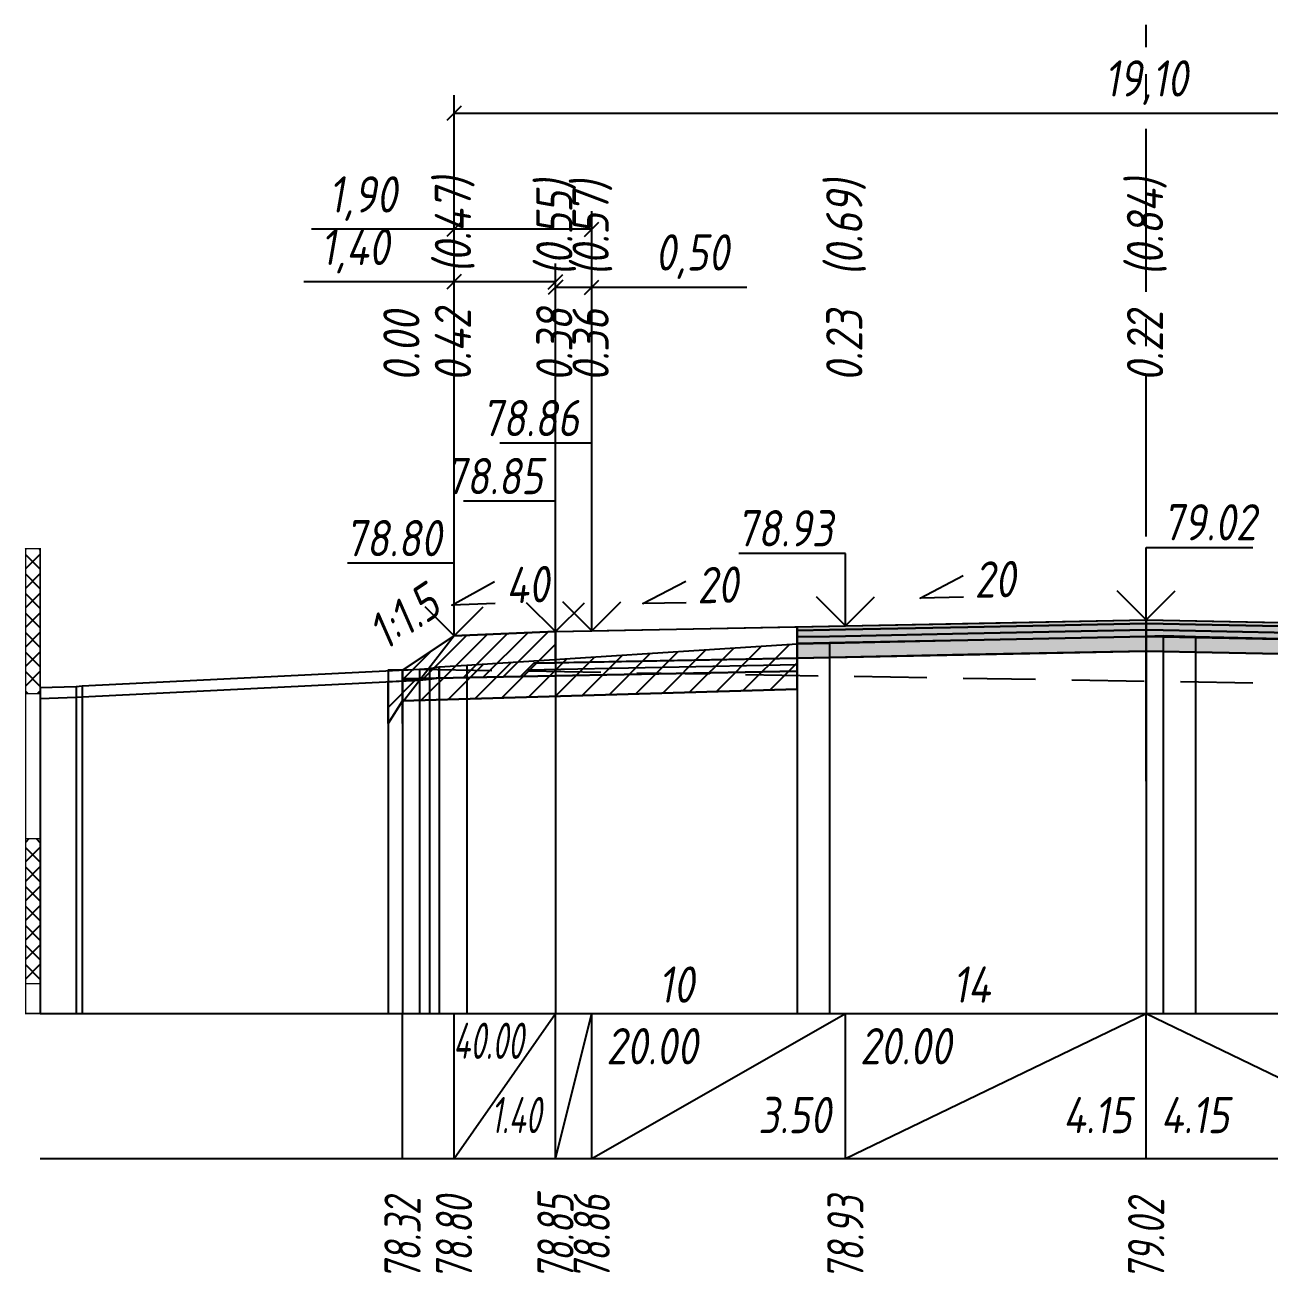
# Model space of a CAD drawing. Extents: x -717 to 1451, y -133302 to 233.
# Drawn here: x 78.9 to 164.8, y -30370.9 to -30284.8 of the extents above; entities that cross this region are included whole.
import ezdxf
from ezdxf.enums import TextEntityAlignment as Align

# ---------------------------------------------------------------- set-up
doc = ezdxf.new("R2010")
doc.units = 0
doc.linetypes.add('осевая2', pattern=[1.125, 0.75, -0.125, 0.125, -0.125])
doc.linetypes.add('штриховая', pattern=[0.75, 0.5, -0.25])
for name, color, linetype in [('Интерполированный поперечник', 2, 'Continuous'), ('Код_514', 1, 'Continuous'), ('Контур_0', 7, 'Continuous'), ('Контур_2521', 7, 'Continuous'), ('Контур_2564', 7, 'Continuous'), ('Контур_2660', 7, 'Continuous'), ('Контур_2665', 7, 'Continuous'), ('Контур_400', 7, 'Continuous'), ('Контур_508', 7, 'Continuous'), ('Контур_512', 7, 'Continuous'), ('Контур_513', 7, 'Continuous'), ('Контур_818', 7, 'Continuous'), ('Красный поперечник', 1, 'Continuous'), ('Линейка абсолютных высот', 7, 'Continuous'), ('Объём_2501', 7, 'Continuous'), ('Объём_2564', 7, 'Continuous'), ('Объём_2650', 7, 'Continuous'), ('Объём_2660', 7, 'Continuous'), ('Объём_2661', 7, 'Continuous'), ('Объём_2662', 7, 'Continuous'), ('Объём_2663', 7, 'Continuous'), ('Объём_2665', 7, 'Continuous'), ('Объём_2666', 7, 'Continuous'), ('Объём_2753', 7, 'Continuous'), ('Ось', 1, 'осевая2'), ('Откосы', 7, 'Continuous'), ('Отметки покрытия', 7, 'Continuous'), ('Рабочие отметки', 7, 'Continuous'), ('Рабочие отметки доп.', 7, 'Continuous'), ('Слои выравнивания', 7, 'Continuous'), ('Таблица', 7, 'Continuous'), ('Уклоны проезжей части', 7, 'Continuous'), ('Черный поперечник', 3, 'Continuous')]:
    doc.layers.add(name, color=color, linetype=linetype)
for name, color, linetype, true_color in [('Контур_2540', 2, 'Continuous', 0xffff00), ('Контур_2560', 2, 'Continuous', 0xffff00), ('Контур_2561', 7, 'Continuous', 0xff8040), ('Контур_2562', 3, 'Continuous', 0x00ff00), ('Контур_2563', 7, 'Continuous', 0xff8000), ('Контур_2570', 7, 'Continuous', 0x80ff00), ('Контур_2583', 3, 'Continuous', 0x00ff00), ('Контур_2725', 7, 'Continuous', 0x323232), ('Контур_2736', 4, 'Continuous', 0x00ffff), ('Контур_2737', 4, 'Continuous', 0x00ffff), ('Контур_2738', 4, 'Continuous', 0x00ffff), ('Контур_2739', 4, 'Continuous', 0x00ffff), ('Контур_2741', 4, 'Continuous', 0x00ffff), ('Контур_2742', 4, 'Continuous', 0x00ffff), ('Контур_2743', 4, 'Continuous', 0x00ffff), ('Контур_2744', 7, 'Continuous', 0xa4ffff), ('Контур_2745', 7, 'Continuous', 0xa4ffff), ('Контур_2747', 4, 'Continuous', 0x00ffff), ('Контур_2748', 4, 'Continuous', 0x00ffff), ('Контур_2749', 4, 'Continuous', 0x00ffff), ('Контур_2750', 4, 'Continuous', 0x00ffff), ('Контур_2751', 4, 'Continuous', 0x00ffff), ('Контур_2752', 4, 'Continuous', 0x00ffff), ('Контур_2760', 7, 'Continuous', 0x323232), ('Контур_2761', 7, 'Continuous', 0x323232), ('Контур_2762', 7, 'Continuous', 0x323232), ('Контур_2763', 7, 'Continuous', 0x323232), ('Контур_402', 7, 'Continuous', 0xff6464), ('Контур_703', 4, 'Continuous', 0x00ffff), ('Контур_705', 4, 'Continuous', 0x00ffff), ('Контур_707', 4, 'Continuous', 0x00ffff), ('Контур_720', 131, 'Continuous', 0xaaffff), ('Объём_2500', 7, 'Continuous', 0xc0c0c0), ('Объём_2520', 7, 'Continuous', 0x80ffff), ('Объём_2540', 2, 'Continuous', 0xffff00), ('Объём_2560', 2, 'Continuous', 0xffff00), ('Объём_2561', 7, 'Continuous', 0xff8040), ('Объём_2562', 3, 'Continuous', 0x00ff00), ('Объём_2563', 7, 'Continuous', 0xff8000), ('Объём_2570', 7, 'Continuous', 0x80ff00), ('Объём_2583', 3, 'Continuous', 0x00ff00), ('Объём_2591', 3, 'Continuous', 0x00ff00), ('Объём_2595', 3, 'Continuous', 0x00ff00), ('Объём_2600', 7, 'Continuous', 0x808000), ('Объём_2746', 2, 'Continuous', 0xffff00)]:
    doc.layers.add(name, color=color, linetype=linetype, true_color=true_color)
doc.styles.get("Standard").update_dxf_attribs({"font": 'txt', "height": 2.5})
doc.styles.add('М', font='romand.shx', dxfattribs={"width": 0.8, "oblique": 10, "height": 2.5})
doc.dimstyles.new('ISO-25', dxfattribs={"dimtxt": 2.5, "dimasz": 2.5, "dimexe": 1.25, "dimexo": 0.625, "dimtad": 1, "dimtxsty": 'Standard', "dimcen": 2.5, "dimadec": 0, "dimazin": 0, "dimtfac": 1, "dimtmove": 0, "dimatfit": 3, "dimfxl": 1, "dimarcsym": 0})
pattern_1 = [(45.0000013, (0, 0), (-0.67351924, 0.67351921), []), (135.0000003, (0, 0), (-0.673519222, -0.67351923), [])]

# ---------------------------------------------------------------- blocks, each defined once
blk = doc.blocks.new('_Oblique')
at = {"color": 0, "linetype": 'ByBlock', "lineweight": -2}
blk.add_line((-0.5, -0.5), (0.5, 0.5), dxfattribs=at)
blk = doc.blocks.new('*D690')
at = {"color": 0, "lineweight": -2, "transparency": 16777216}
for p, q in [((108.552, -30326.378), (108.552, -30301.278)), ((115.552, -30326.098), (115.552, -30301.278)), ((108.552, -30302.528), (98.182, -30302.528)), ((115.552, -30302.528), (108.552, -30302.528))]:
    blk.add_line(p, q, dxfattribs=at)
at = {"layer": 'Defpoints', "color": 0, "transparency": 16777216}
for p in [(115.552, -30302.528), (108.552, -30327.003), (115.552, -30326.723)]:
    blk.add_point(p, dxfattribs=at)
at = {"color": 0, "lineweight": -2, "transparency": 16777216, "rotation": 180}
blk.add_blockref('_Oblique', (108.552, -30302.528), dxfattribs=at)
at = {"color": 0, "lineweight": -2, "transparency": 16777216}
blk.add_blockref('_Oblique', (115.552, -30302.528), dxfattribs=at)
at = {"color": 0, "transparency": 16777216, "insert": (101.722, -30300.415), "char_height": 2.5, "width": 8.75, "attachment_point": 5, "style": 'М'}
blk.add_mtext('1,40', dxfattribs=at)
blk = doc.blocks.new('*D692')
at = {"color": 0, "lineweight": -2, "transparency": 16777216}
for p, q in [((115.552, -30326.098), (115.552, -30301.658)), ((118.052, -30326.048), (118.052, -30301.658)), ((115.552, -30302.908), (118.052, -30302.908)), ((118.052, -30302.908), (128.742, -30302.908))]:
    blk.add_line(p, q, dxfattribs=at)
at = {"layer": 'Defpoints', "color": 0, "transparency": 16777216}
for p in [(118.052, -30302.908), (115.552, -30326.723), (118.052, -30326.673)]:
    blk.add_point(p, dxfattribs=at)
at = {"color": 0, "lineweight": -2, "transparency": 16777216, "rotation": 180}
blk.add_blockref('_Oblique', (115.552, -30302.908), dxfattribs=at)
at = {"color": 0, "lineweight": -2, "transparency": 16777216}
blk.add_blockref('_Oblique', (118.052, -30302.908), dxfattribs=at)
at = {"color": 0, "transparency": 16777216, "insert": (124.981, -30300.795), "char_height": 2.5, "width": 9.16667, "attachment_point": 5, "style": 'М'}
blk.add_mtext('0,50', dxfattribs=at)
blk = doc.blocks.new('*D695')
at = {"color": 0, "lineweight": -2, "transparency": 16777216}
for p, q in [((108.552, -30326.378), (108.552, -30297.658)), ((118.052, -30326.048), (118.052, -30297.658)), ((108.552, -30298.908), (98.723, -30298.908)), ((118.052, -30298.908), (108.552, -30298.908))]:
    blk.add_line(p, q, dxfattribs=at)
at = {"layer": 'Defpoints', "color": 0, "transparency": 16777216}
for p in [(118.052, -30298.908), (108.552, -30327.003), (118.052, -30326.673)]:
    blk.add_point(p, dxfattribs=at)
at = {"color": 0, "lineweight": -2, "transparency": 16777216, "rotation": 180}
blk.add_blockref('_Oblique', (108.552, -30298.908), dxfattribs=at)
at = {"color": 0, "lineweight": -2, "transparency": 16777216}
blk.add_blockref('_Oblique', (118.052, -30298.908), dxfattribs=at)
at = {"color": 0, "transparency": 16777216, "insert": (102.263, -30296.795), "char_height": 2.5, "width": 8.75, "attachment_point": 5, "style": 'М'}
blk.add_mtext('1,90', dxfattribs=at)
blk = doc.blocks.new('*D696')
at = {"color": 0, "lineweight": -2, "transparency": 16777216}
for p, q in [((108.552, -30326.378), (108.552, -30289.658)), ((204.052, -30326.378), (204.052, -30289.658)), ((108.552, -30290.908), (204.052, -30290.908))]:
    blk.add_line(p, q, dxfattribs=at)
at = {"layer": 'Defpoints', "color": 0, "transparency": 16777216}
for p in [(204.052, -30290.908), (108.552, -30327.003), (204.052, -30327.003)]:
    blk.add_point(p, dxfattribs=at)
at = {"color": 0, "lineweight": -2, "transparency": 16777216, "rotation": 180}
blk.add_blockref('_Oblique', (108.552, -30290.908), dxfattribs=at)
at = {"color": 0, "lineweight": -2, "transparency": 16777216}
blk.add_blockref('_Oblique', (204.052, -30290.908), dxfattribs=at)
at = {"color": 0, "transparency": 16777216, "insert": (156.302, -30288.795), "char_height": 2.5, "width": 10.41667, "attachment_point": 5, "style": 'М'}
blk.add_mtext('19,10', dxfattribs=at)

msp = doc.modelspace()

# ---------------------------------------------------------------- hatches: boundary and pattern name
at = {"transparency": 33554681}
h = msp.add_hatch(dxfattribs=at)
h.set_pattern_fill('ANGLE', color=256)
h.set_pattern_definition([(0, (0, 0), (0, 6.985), [5.08, -1.905]), (90, (0, 0), (-6.985, 4e-16), [5.08, -1.905])])
h.paths.add_polyline_path([(107.527, -30329.826), (107.518, -30329.838), (106.856, -30329.945), (106.171, -30330.001), (105, -30330.059), (105, -30329.309), (106.171, -30329.251), (106.856, -30329.195), (107.518, -30329.088), (107.527, -30329.076)])
at = {"layer": 'Линейка абсолютных высот'}
h = msp.add_hatch(dxfattribs=at)
h.set_pattern_fill('ANSI37', scale=0.3, style=0)
h.set_pattern_definition(pattern_1)
h.paths.add_polyline_path([(80, -30330.933), (80, -30320.933), (79, -30320.933), (79, -30330.933)])
h = msp.add_hatch(dxfattribs=at)
h.set_pattern_fill('ANSI37', scale=0.3, style=0)
h.set_pattern_definition(pattern_1)
h.paths.add_polyline_path([(80, -30350.933), (80, -30340.933), (79, -30340.933), (79, -30350.933)])
at = {"layer": 'Объём_2563'}
h = msp.add_hatch(dxfattribs=at)
h.set_pattern_fill('ANSI31', color=256, scale=0.3)
h.paths.add_polyline_path([(108.552, -30326.941), (115.552, -30326.661), (115.552, -30328.811), (114.052, -30328.841), (113.133, -30329.759), (105, -30329.922), (105, -30329.309)])
at = {"layer": 'Объём_2600'}
h = msp.add_hatch(dxfattribs=at)
h.set_pattern_fill('ANSI31', color=6, scale=0.4)
h.paths.add_polyline_path([(109.437, -30328.973), (132.219, -30327.508), (132.219, -30330.618), (104.992, -30331.435), (104, -30333), (104, -30330.108), (106.171, -30330.001), (106.856, -30329.945), (107.518, -30329.838), (107.527, -30329.826), (107.527, -30329.076)])
at = {"layer": 'Слои выравнивания'}
for color, points in [(2, [(132.219, -30326.328), (134.451, -30326.283), (135.552, -30326.261), (144.001, -30326.092), (156.302, -30325.846), (156.302, -30326.096), (144.001, -30326.342), (135.552, -30326.511), (134.451, -30326.533), (132.219, -30326.578)]), (3, [(132.219, -30326.578), (134.451, -30326.533), (135.552, -30326.511), (144.001, -30326.342), (156.302, -30326.096), (156.302, -30326.546), (144.001, -30326.792), (135.552, -30326.961), (134.451, -30326.983), (132.219, -30327.028)]), (4, [(132.219, -30327.028), (134.451, -30326.983), (135.552, -30326.961), (144.001, -30326.792), (156.302, -30326.546), (156.302, -30326.996), (144.001, -30327.242), (135.552, -30327.411), (134.451, -30327.433), (132.219, -30327.478)]), (2, [(156.302, -30325.846), (157.463, -30325.869), (159.714, -30325.914), (177.052, -30326.261), (179.084, -30326.302), (182.12, -30326.362), (182.12, -30326.612), (179.084, -30326.552), (177.052, -30326.511), (159.714, -30326.164), (157.463, -30326.119), (156.302, -30326.096)]), (3, [(156.302, -30326.096), (157.463, -30326.119), (159.714, -30326.164), (177.052, -30326.511), (179.084, -30326.552), (182.12, -30326.612), (182.12, -30327.062), (179.084, -30327.002), (177.052, -30326.961), (159.714, -30326.614), (157.463, -30326.569), (156.302, -30326.546)]), (4, [(156.302, -30326.546), (157.463, -30326.569), (159.714, -30326.614), (177.052, -30326.961), (179.084, -30327.002), (182.12, -30327.062), (182.12, -30327.512), (179.084, -30327.452), (177.052, -30327.411), (159.714, -30327.064), (157.463, -30327.019), (156.302, -30326.996)]), (5, [(132.219, -30327.478), (134.451, -30327.433), (135.552, -30327.411), (144.001, -30327.242), (156.302, -30326.996), (156.302, -30327.996), (144.001, -30328.242), (135.552, -30328.411), (134.451, -30328.433), (132.219, -30328.478)]), (5, [(156.302, -30326.996), (157.463, -30327.019), (159.714, -30327.064), (177.052, -30327.411), (179.084, -30327.452), (182.12, -30327.512), (182.12, -30328.512), (179.084, -30328.452), (177.052, -30328.411), (159.714, -30328.064), (157.463, -30328.019), (156.302, -30327.996)])]:
    msp.add_hatch(color=color, dxfattribs=at).paths.add_polyline_path(points)

# ---------------------------------------------------------------- linework, layer by layer
at = {"layer": 'Интерполированный поперечник', "linetype": 'штриховая', "ltscale": 10, "flags": 128}
msp.add_lwpolyline([(106.171, -30329.251), (216.079, -30331.048)], dxfattribs=at)
at = {"layer": 'Код_514'}
for p, q in [((105, -30363), (105, -30353)), ((108.552, -30363), (108.552, -30353)), ((108.552, -30363), (115.552, -30353)), ((115.552, -30363), (115.552, -30353)), ((115.552, -30363), (118.052, -30353)), ((118.052, -30363), (118.052, -30353)), ((118.052, -30363), (135.552, -30353)), ((135.552, -30363), (135.552, -30353)), ((135.552, -30363), (156.302, -30353)), ((156.302, -30363), (156.302, -30353)), ((156.302, -30353), (177.052, -30363))]:
    msp.add_line(p, q, dxfattribs=at)
at = {"layer": 'Контур_0', "flags": 128}
for points in [[(118.052, -30328.761), (115.552, -30328.811), (115.552, -30326.661), (132.219, -30326.328), (132.219, -30328.478), (118.052, -30328.761), (118.052, -30328.761)], [(108.552, -30326.941), (105, -30329.309), (105, -30329.309), (105, -30329.309), (105, -30329.309), (105, -30329.309), (105, -30329.309), (105, -30329.309), (105, -30329.309), (105, -30329.309), (105, -30329.309), (105, -30329.309), (105, -30329.309), (105, -30329.309), (105, -30329.309), (105, -30333)], [(108.552, -30326.941), (105, -30329.309), (105, -30329.309), (105, -30329.309), (105, -30329.309), (105, -30329.309), (105, -30329.309), (105, -30329.309), (105, -30329.309), (105, -30329.309), (105, -30329.309), (105, -30329.309), (105, -30329.309), (105, -30329.309), (105, -30329.309), (105, -30333), (105, -30333), (105, -30329.309), (105, -30329.309), (105, -30329.309), (105, -30329.309), (105, -30329.309), (105, -30329.309), (105, -30329.309), (105, -30329.309), (105, -30329.309), (105, -30329.309), (105, -30329.309), (105, -30329.309), (105, -30329.309)], [(105, -30329.922), (113.133, -30329.759), (114.052, -30328.841), (115.552, -30328.811)], [(114.052, -30328.841), (132.219, -30328.478), (132.219, -30329.378), (113.133, -30329.759), (114.052, -30328.841), (114.052, -30328.841)]]:
    msp.add_lwpolyline(points, dxfattribs=at)
at = {"layer": 'Контур_2521', "color": 250, "flags": 128}
msp.add_lwpolyline([(113.592, -30329.3), (132.219, -30328.928)], dxfattribs=at)
at = {"layer": 'Контур_2540', "flags": 128}
msp.add_lwpolyline([(113.133, -30329.759), (132.219, -30329.378), (132.219, -30330.618), (104.992, -30331.435), (105, -30331.422), (105, -30329.922), (113.133, -30329.759), (113.133, -30329.759)], dxfattribs=at)
at = {"layer": 'Контур_2560', "flags": 128}
msp.add_lwpolyline([(108.552, -30326.941), (108.552, -30326.941), (108.552, -30326.941), (115.552, -30326.661)], dxfattribs=at)
at = {"layer": 'Контур_2561', "flags": 128}
msp.add_lwpolyline([(115.552, -30326.661), (115.552, -30326.661), (108.552, -30326.941), (108.552, -30326.941), (115.552, -30326.661)], dxfattribs=at)
at = {"layer": 'Контур_2562', "flags": 128}
msp.add_lwpolyline([(108.552, -30326.941), (108.552, -30326.941), (108.552, -30326.941), (108.552, -30326.941), (108.552, -30326.941)], dxfattribs=at)
at = {"layer": 'Контур_2563', "flags": 128}
msp.add_lwpolyline([(108.552, -30326.941), (115.552, -30326.661), (115.552, -30328.811), (114.052, -30328.841), (113.133, -30329.759), (105, -30329.922), (105, -30329.309), (108.552, -30326.941), (108.552, -30326.941)], dxfattribs=at)
at = {"layer": 'Контур_2564', "flags": 128}
msp.add_lwpolyline([(108.552, -30326.941), (115.552, -30326.661)], dxfattribs=at)
at = {"layer": 'Контур_2570', "flags": 128}
msp.add_lwpolyline([(80, -30331.262), (82.492, -30331.184), (82.905, -30331.151), (106.171, -30330.001), (106.171, -30330.001), (106.856, -30329.945), (107.518, -30329.838), (107.527, -30329.826), (107.527, -30329.076), (109.437, -30328.973), (132.219, -30327.508), (134.451, -30327.459), (156.302, -30326.963), (157.463, -30326.936), (159.714, -30326.991), (182.12, -30327.524), (203.696, -30328.781), (205.873, -30328.918), (205.873, -30329.668), (215.765, -30331.762), (216.079, -30331.798), (216.079, -30331.798), (231.551, -30330.285), (243.075, -30331.45)], dxfattribs=at)
at = {"layer": 'Контур_2583', "flags": 128}
msp.add_lwpolyline([(104, -30333), (105, -30331.422), (105, -30329.309), (104, -30329.309), (104, -30333)], dxfattribs=at)
at = {"layer": 'Контур_2660', "flags": 128}
msp.add_lwpolyline([(104.992, -30331.435), (132.219, -30330.618)], dxfattribs=at)
at = {"layer": 'Контур_2665', "flags": 128}
msp.add_lwpolyline([(108.552, -30326.941), (108.552, -30326.941)], dxfattribs=at)
at = {"layer": 'Контур_2725', "flags": 128}
msp.add_lwpolyline([(132.219, -30328.478), (134.451, -30328.433), (135.552, -30328.411), (144.001, -30328.242), (156.302, -30327.996), (157.463, -30328.019), (159.714, -30328.064), (177.052, -30328.411), (179.084, -30328.452), (182.12, -30328.512)], dxfattribs=at)
at = {"layer": 'Контур_2736', "flags": 128}
msp.add_lwpolyline([(108.552, -30326.941), (105, -30329.309)], dxfattribs=at)
at = {"layer": 'Контур_2737', "flags": 128}
msp.add_lwpolyline([(105, -30329.309), (105, -30329.309)], dxfattribs=at)
at = {"layer": 'Контур_2738', "flags": 128}
msp.add_lwpolyline([(105, -30329.309), (105, -30329.309)], dxfattribs=at)
at = {"layer": 'Контур_2739', "flags": 128}
msp.add_lwpolyline([(105, -30329.309), (105, -30329.309)], dxfattribs=at)
at = {"layer": 'Контур_2741', "flags": 128}
msp.add_lwpolyline([(105, -30329.309), (105, -30329.309)], dxfattribs=at)
at = {"layer": 'Контур_2742', "flags": 128}
msp.add_lwpolyline([(105, -30329.309), (105, -30329.309)], dxfattribs=at)
at = {"layer": 'Контур_2743', "flags": 128}
msp.add_lwpolyline([(105, -30329.309), (105, -30329.309)], dxfattribs=at)
at = {"layer": 'Контур_2744', "flags": 128}
msp.add_lwpolyline([(105, -30329.309), (105, -30329.309)], dxfattribs=at)
msp.add_lwpolyline([(105, -30329.309), (105, -30329.309)], dxfattribs=at)
msp.add_lwpolyline([(105, -30329.309), (105, -30329.309)], dxfattribs=at)
msp.add_lwpolyline([(105, -30329.309), (105, -30329.309)], dxfattribs=at)
msp.add_lwpolyline([(105, -30329.309), (105, -30329.309)], dxfattribs=at)
msp.add_lwpolyline([(105, -30329.309), (105, -30329.309)], dxfattribs=at)
at = {"layer": 'Контур_2745', "flags": 128}
msp.add_lwpolyline([(105, -30329.309), (105, -30329.309)], dxfattribs=at)
msp.add_lwpolyline([(105, -30329.309), (105, -30329.309)], dxfattribs=at)
msp.add_lwpolyline([(105, -30329.309), (105, -30329.309)], dxfattribs=at)
msp.add_lwpolyline([(105, -30329.309), (105, -30329.309)], dxfattribs=at)
msp.add_lwpolyline([(105, -30329.309), (105, -30329.309)], dxfattribs=at)
msp.add_lwpolyline([(105, -30329.309), (105, -30329.309)], dxfattribs=at)
at = {"layer": 'Контур_2747', "flags": 128}
msp.add_lwpolyline([(105, -30329.309), (105, -30329.309)], dxfattribs=at)
at = {"layer": 'Контур_2748', "flags": 128}
msp.add_lwpolyline([(105, -30329.309), (105, -30329.309)], dxfattribs=at)
at = {"layer": 'Контур_2749', "flags": 128}
msp.add_lwpolyline([(105, -30329.309), (105, -30329.309)], dxfattribs=at)
at = {"layer": 'Контур_2750', "flags": 128}
msp.add_lwpolyline([(105, -30329.309), (105, -30329.309)], dxfattribs=at)
at = {"layer": 'Контур_2751', "flags": 128}
msp.add_lwpolyline([(105, -30329.309), (105, -30329.309)], dxfattribs=at)
at = {"layer": 'Контур_2752', "flags": 128}
msp.add_lwpolyline([(105, -30329.309), (105, -30329.309)], dxfattribs=at)
at = {"layer": 'Контур_2760', "flags": 128}
msp.add_lwpolyline([(132.219, -30326.328), (134.451, -30326.283), (135.552, -30326.261), (144.001, -30326.092), (156.302, -30325.846), (157.463, -30325.869), (159.714, -30325.914), (177.052, -30326.261), (179.084, -30326.302), (182.12, -30326.362)], dxfattribs=at)
at = {"layer": 'Контур_2761', "flags": 128}
msp.add_lwpolyline([(132.219, -30326.578), (134.451, -30326.533), (135.552, -30326.511), (144.001, -30326.342), (156.302, -30326.096), (157.463, -30326.119), (159.714, -30326.164), (177.052, -30326.511), (179.084, -30326.552), (182.12, -30326.612)], dxfattribs=at)
at = {"layer": 'Контур_2762', "flags": 128}
msp.add_lwpolyline([(132.219, -30327.028), (134.451, -30326.983), (135.552, -30326.961), (144.001, -30326.792), (156.302, -30326.546), (157.463, -30326.569), (159.714, -30326.614), (177.052, -30326.961), (179.084, -30327.002), (182.12, -30327.062)], dxfattribs=at)
at = {"layer": 'Контур_2763', "flags": 128}
msp.add_lwpolyline([(132.219, -30327.478), (134.451, -30327.433), (135.552, -30327.411), (144.001, -30327.242), (156.302, -30326.996), (157.463, -30327.019), (159.714, -30327.064), (177.052, -30327.411), (179.084, -30327.452), (182.12, -30327.512)], dxfattribs=at)
at = {"layer": 'Контур_400', "flags": 128}
for points in [[(115.552, -30326.661), (118.052, -30326.611), (118.052, -30326.611), (118.052, -30326.611), (118.052, -30326.611), (118.052, -30326.611), (118.052, -30326.611), (135.552, -30326.261), (156.302, -30325.846)], [(156.302, -30325.846), (177.052, -30326.261), (194.552, -30326.611), (194.552, -30326.611), (194.552, -30326.611), (194.552, -30326.611), (194.552, -30326.611), (194.552, -30326.611), (197.052, -30326.661)]]:
    msp.add_lwpolyline(points, dxfattribs=at)
at = {"layer": 'Контур_402', "flags": 128}
msp.add_lwpolyline([(104.992, -30331.435), (132.219, -30330.618), (132.219, -30328.478), (156.302, -30327.996), (182.12, -30328.512), (182.12, -30330.671), (210.064, -30331.509)], dxfattribs=at)
at = {"layer": 'Контур_508', "flags": 128}
msp.add_lwpolyline([(104, -30333), (104.992, -30331.435), (132.219, -30330.618), (132.219, -30328.478), (156.302, -30327.996), (182.12, -30328.512), (182.12, -30330.671), (210.064, -30331.509), (210.064, -30332.151), (212.694, -30333.905), (212.997, -30333.905), (214.997, -30333.905), (215.3, -30333.905), (218.075, -30332.055)], dxfattribs=at)
at = {"layer": 'Контур_512', "flags": 128}
msp.add_lwpolyline([(104, -30333), (104.992, -30331.435), (132.219, -30330.618)], dxfattribs=at)
at = {"layer": 'Контур_513', "flags": 128}
msp.add_lwpolyline([(104, -30333), (104.992, -30331.435), (132.219, -30330.618), (132.219, -30328.478), (156.302, -30327.996), (182.12, -30328.512), (182.12, -30330.671), (210.064, -30331.509), (210.064, -30332.151), (212.694, -30333.905), (212.997, -30333.905), (214.997, -30333.905), (215.3, -30333.905), (218.075, -30332.055)], dxfattribs=at)
at = {"layer": 'Контур_703', "flags": 128}
for points in [[(108.552, -30326.941), (105, -30329.309)], [(105, -30329.309), (105, -30333)]]:
    msp.add_lwpolyline(points, dxfattribs=at)
at = {"layer": 'Контур_705', "flags": 128}
msp.add_lwpolyline([(105, -30329.309), (105, -30329.309)], dxfattribs=at)
at = {"layer": 'Контур_707', "flags": 128}
msp.add_lwpolyline([(105, -30333), (105, -30329.309)], dxfattribs=at)
at = {"layer": 'Контур_720', "flags": 128}
msp.add_lwpolyline([(105, -30333), (105, -30333)], dxfattribs=at)
at = {"layer": 'Контур_818', "flags": 128}
msp.add_lwpolyline([(105, -30330.059), (106.171, -30330.001), (106.171, -30330.001), (106.856, -30329.945), (107.518, -30329.838), (107.527, -30329.826), (107.527, -30329.076), (109.437, -30328.973), (132.219, -30327.508), (134.451, -30327.459), (156.302, -30326.963), (157.463, -30326.936), (159.714, -30326.991), (182.12, -30327.524), (203.696, -30328.781), (205.873, -30328.918), (205.873, -30329.668), (215.765, -30331.762), (216.079, -30331.798), (216.079, -30331.798), (218.075, -30331.603)], dxfattribs=at)
at = {"layer": 'Красный поперечник'}
for p, q in [((115.552, -30326.661), (118.052, -30326.611)), ((118.052, -30326.611), (135.552, -30326.261)), ((135.552, -30326.261), (156.302, -30325.846)), ((156.302, -30325.846), (177.052, -30326.261)), ((105, -30329.309), (108.552, -30326.941)), ((108.552, -30326.941), (115.552, -30326.661)), ((132.219, -30330.618), (132.219, -30353)), ((104.992, -30331.435), (104.992, -30353)), ((104, -30333), (104, -30353))]:
    msp.add_line(p, q, dxfattribs=at)
at = {"layer": 'Линейка абсолютных высот', "color": 7, "const_width": 0.1, "flags": 128}
for points in [[(80, -30330.933), (80, -30320.933), (79, -30320.933), (79, -30330.933), (80, -30330.933)], [(80, -30340.933), (80, -30330.933), (79, -30330.933), (79, -30340.933), (80, -30340.933)], [(80, -30350.933), (80, -30340.933), (79, -30340.933), (79, -30350.933), (80, -30350.933)], [(80, -30353), (80, -30350.933), (79, -30350.933), (79, -30353), (80, -30353)]]:
    msp.add_lwpolyline(points, dxfattribs=at)
at = {"layer": 'Объём_2500', "flags": 128}
msp.add_lwpolyline([(118.052, -30328.761), (115.552, -30328.811), (115.552, -30326.661), (132.219, -30326.328), (132.219, -30328.478), (118.052, -30328.761), (118.052, -30328.761)], dxfattribs=at)
at = {"layer": 'Объём_2501', "flags": 128}
for points in [[(115.552, -30326.661), (118.052, -30326.611), (118.052, -30326.611), (118.052, -30326.611), (118.052, -30326.611), (118.052, -30326.611), (118.052, -30326.611), (135.552, -30326.261), (156.302, -30325.846)], [(156.302, -30325.846), (177.052, -30326.261), (194.552, -30326.611), (194.552, -30326.611), (194.552, -30326.611), (194.552, -30326.611), (194.552, -30326.611), (194.552, -30326.611), (197.052, -30326.661)]]:
    msp.add_lwpolyline(points, dxfattribs=at)
at = {"layer": 'Объём_2520', "color": 250, "flags": 128}
msp.add_lwpolyline([(114.052, -30328.841), (132.219, -30328.478), (132.219, -30329.378), (113.133, -30329.759), (114.052, -30328.841), (114.052, -30328.841)], dxfattribs=at)
at = {"layer": 'Объём_2540', "flags": 128}
msp.add_lwpolyline([(113.133, -30329.759), (132.219, -30329.378), (132.219, -30330.618), (104.992, -30331.435), (105, -30331.422), (105, -30329.922), (113.133, -30329.759), (113.133, -30329.759)], dxfattribs=at)
at = {"layer": 'Объём_2560', "flags": 128}
msp.add_lwpolyline([(108.552, -30326.941), (108.552, -30326.941), (108.552, -30326.941), (115.552, -30326.661)], dxfattribs=at)
at = {"layer": 'Объём_2561', "flags": 128}
msp.add_lwpolyline([(115.552, -30326.661), (115.552, -30326.661), (108.552, -30326.941), (108.552, -30326.941), (115.552, -30326.661)], dxfattribs=at)
at = {"layer": 'Объём_2562', "flags": 128}
msp.add_lwpolyline([(108.552, -30326.941), (108.552, -30326.941), (108.552, -30326.941), (108.552, -30326.941), (108.552, -30326.941)], dxfattribs=at)
at = {"layer": 'Объём_2563', "color": 250, "flags": 128}
msp.add_lwpolyline([(108.552, -30326.941), (115.552, -30326.661), (115.552, -30328.811), (114.052, -30328.841), (113.133, -30329.759), (105, -30329.922), (105, -30329.309), (108.552, -30326.941), (108.552, -30326.941)], dxfattribs=at)
at = {"layer": 'Объём_2564', "flags": 128}
msp.add_lwpolyline([(108.552, -30326.941), (115.552, -30326.661)], dxfattribs=at)
at = {"layer": 'Объём_2570', "flags": 128}
msp.add_lwpolyline([(107.527, -30329.826), (107.518, -30329.838), (106.856, -30329.945), (106.171, -30330.001), (105, -30330.059), (105, -30329.309), (106.171, -30329.251), (106.856, -30329.195), (107.518, -30329.088), (107.527, -30329.076), (107.527, -30329.826), (107.527, -30329.826)], dxfattribs=at)
at = {"layer": 'Объём_2583', "flags": 128}
msp.add_lwpolyline([(104, -30333), (105, -30331.422), (105, -30329.309), (104, -30329.309), (104, -30333)], dxfattribs=at)
at = {"layer": 'Объём_2591', "flags": 128}
msp.add_lwpolyline([(105, -30329.309), (105, -30333), (105, -30329.309)], dxfattribs=at)
at = {"layer": 'Объём_2595', "flags": 128}
msp.add_lwpolyline([(105, -30329.309), (105, -30333), (105, -30329.309)], dxfattribs=at)
at = {"layer": 'Объём_2650', "color": 6, "flags": 128}
msp.add_lwpolyline([(109.437, -30328.973), (132.219, -30327.508), (132.219, -30330.618), (104.992, -30331.435), (104, -30333), (104, -30330.108), (106.171, -30330.001), (106.856, -30329.945), (107.518, -30329.838), (107.527, -30329.826), (107.527, -30329.076), (109.437, -30328.973), (109.437, -30328.973)], dxfattribs=at)
at = {"layer": 'Объём_2660', "flags": 128}
msp.add_lwpolyline([(104.992, -30331.435), (132.219, -30330.618)], dxfattribs=at)
at = {"layer": 'Объём_2661', "flags": 128}
msp.add_lwpolyline([(108.552, -30326.941), (105, -30329.309), (105, -30331.535)], dxfattribs=at)
at = {"layer": 'Объём_2662', "flags": 128}
msp.add_lwpolyline([(105, -30331.535), (105, -30329.309)], dxfattribs=at)
at = {"layer": 'Объём_2663', "flags": 128}
msp.add_lwpolyline([(105, -30331.535), (105, -30333), (105, -30331.535)], dxfattribs=at)
at = {"layer": 'Объём_2665', "flags": 128}
msp.add_lwpolyline([(108.552, -30326.941), (108.552, -30326.941)], dxfattribs=at)
at = {"layer": 'Объём_2666', "flags": 128}
msp.add_lwpolyline([(108.552, -30326.941), (105, -30331.535)], dxfattribs=at)
at = {"layer": 'Объём_2746', "flags": 128}
msp.add_lwpolyline([(132.219, -30330.618), (105, -30331.435), (105, -30330.059), (106.171, -30330.001), (106.856, -30329.945), (107.518, -30329.838), (107.527, -30329.826), (107.527, -30329.076), (109.437, -30328.973), (132.219, -30327.508), (132.219, -30330.618), (132.219, -30330.618)], dxfattribs=at)
at = {"layer": 'Объём_2753', "flags": 128}
msp.add_lwpolyline([(132.219, -30326.328), (132.219, -30326.328)], dxfattribs=at)
at = {"layer": 'Ось', "ltscale": 15}
msp.add_line((156.302, -30336.971), (156.302, -30284.817), dxfattribs=at)
at = {"layer": 'Откосы', "color": 1, "flags": 128}
for points in [[(124.576, -30324.669), (121.576, -30324.729), (124.546, -30323.17)], [(143.701, -30324.287), (140.701, -30324.347), (143.671, -30322.787)], [(111.397, -30324.708), (108.399, -30324.828), (111.337, -30323.21)]]:
    msp.add_lwpolyline(points, dxfattribs=at)
at = {"layer": 'Отметки покрытия', "color": 1}
for p, q in [((118.052, -30313.661), (111.702, -30313.661)), ((118.052, -30326.611), (118.052, -30313.661)), ((115.552, -30317.661), (109.202, -30317.661)), ((115.552, -30326.661), (115.552, -30317.661)), ((135.552, -30321.261), (128.202, -30321.261)), ((135.552, -30326.261), (135.552, -30321.261)), ((156.302, -30325.846), (156.302, -30320.846)), ((156.302, -30320.846), (163.652, -30320.846)), ((108.552, -30321.941), (101.202, -30321.941)), ((108.552, -30326.941), (108.552, -30321.941)), ((156.302, -30325.846), (154.302, -30323.846)), ((156.302, -30325.846), (158.302, -30323.846)), ((115.552, -30326.661), (113.552, -30324.661)), ((115.552, -30326.661), (117.552, -30324.661)), ((118.052, -30326.611), (116.052, -30324.611)), ((118.052, -30326.611), (120.052, -30324.611)), ((135.552, -30326.261), (133.552, -30324.261)), ((135.552, -30326.261), (137.552, -30324.261)), ((108.552, -30326.941), (106.552, -30324.941)), ((108.552, -30326.941), (110.552, -30324.941))]:
    msp.add_line(p, q, dxfattribs=at)
at = {"layer": 'Слои выравнивания'}
for p, q in [((132.219, -30326.328), (132.219, -30353)), ((156.302, -30325.846), (156.302, -30353)), ((115.552, -30326.661), (115.552, -30353))]:
    msp.add_line(p, q, dxfattribs=at)
at = {"layer": 'Слои выравнивания', "color": 2, "flags": 128}
for points in [[(132.219, -30326.328), (134.451, -30326.283), (135.552, -30326.261), (144.001, -30326.092), (156.302, -30325.846), (156.302, -30326.096), (144.001, -30326.342), (135.552, -30326.511), (134.451, -30326.533), (132.219, -30326.578)], [(156.302, -30325.846), (157.463, -30325.869), (159.714, -30325.914), (177.052, -30326.261), (179.084, -30326.302), (182.12, -30326.362), (182.12, -30326.612), (179.084, -30326.552), (177.052, -30326.511), (159.714, -30326.164), (157.463, -30326.119), (156.302, -30326.096)]]:
    msp.add_lwpolyline(points, close=True, dxfattribs=at)
at = {"layer": 'Слои выравнивания', "color": 3, "flags": 128}
for points in [[(132.219, -30326.578), (134.451, -30326.533), (135.552, -30326.511), (144.001, -30326.342), (156.302, -30326.096), (156.302, -30326.546), (144.001, -30326.792), (135.552, -30326.961), (134.451, -30326.983), (132.219, -30327.028)], [(156.302, -30326.096), (157.463, -30326.119), (159.714, -30326.164), (177.052, -30326.511), (179.084, -30326.552), (182.12, -30326.612), (182.12, -30327.062), (179.084, -30327.002), (177.052, -30326.961), (159.714, -30326.614), (157.463, -30326.569), (156.302, -30326.546)]]:
    msp.add_lwpolyline(points, close=True, dxfattribs=at)
at = {"layer": 'Слои выравнивания', "color": 4, "flags": 128}
for points in [[(132.219, -30327.028), (134.451, -30326.983), (135.552, -30326.961), (144.001, -30326.792), (156.302, -30326.546), (156.302, -30326.996), (144.001, -30327.242), (135.552, -30327.411), (134.451, -30327.433), (132.219, -30327.478)], [(156.302, -30326.546), (157.463, -30326.569), (159.714, -30326.614), (177.052, -30326.961), (179.084, -30327.002), (182.12, -30327.062), (182.12, -30327.512), (179.084, -30327.452), (177.052, -30327.411), (159.714, -30327.064), (157.463, -30327.019), (156.302, -30326.996)]]:
    msp.add_lwpolyline(points, close=True, dxfattribs=at)
at = {"layer": 'Слои выравнивания', "color": 5, "flags": 128}
for points in [[(132.219, -30327.478), (134.451, -30327.433), (135.552, -30327.411), (144.001, -30327.242), (156.302, -30326.996), (156.302, -30327.996), (144.001, -30328.242), (135.552, -30328.411), (134.451, -30328.433), (132.219, -30328.478)], [(156.302, -30326.996), (157.463, -30327.019), (159.714, -30327.064), (177.052, -30327.411), (179.084, -30327.452), (182.12, -30327.512), (182.12, -30328.512), (179.084, -30328.452), (177.052, -30328.411), (159.714, -30328.064), (157.463, -30328.019), (156.302, -30327.996)]]:
    msp.add_lwpolyline(points, close=True, dxfattribs=at)
at = {"layer": 'Таблица'}
for p, q in [((80, -30353), (243.075, -30353)), ((80, -30363), (243.075, -30363))]:
    msp.add_line(p, q, dxfattribs=at)
at = {"layer": 'Черный поперечник', "color": 7}
for p, q in [((132.219, -30327.508), (132.219, -30353)), ((134.451, -30327.459), (134.451, -30353)), ((156.302, -30326.963), (156.302, -30353)), ((157.463, -30326.936), (157.463, -30353)), ((159.714, -30326.991), (159.714, -30353)), ((106.856, -30329.195), (106.856, -30353)), ((107.518, -30329.088), (107.518, -30353)), ((107.527, -30329.076), (107.527, -30353)), ((109.437, -30328.973), (109.437, -30353)), ((106.171, -30329.251), (106.171, -30353)), ((80, -30330.512), (80, -30353)), ((82.492, -30330.434), (82.492, -30353)), ((82.905, -30330.401), (82.905, -30353))]:
    msp.add_line(p, q, dxfattribs=at)
at = {"layer": 'Черный поперечник', "flags": 128}
msp.add_lwpolyline([(80, -30330.512), (82.492, -30330.434), (82.905, -30330.401), (106.171, -30329.251), (106.856, -30329.195), (107.518, -30329.088), (107.527, -30329.076), (109.437, -30328.973), (132.219, -30327.508), (134.451, -30327.459), (156.302, -30326.963), (157.463, -30326.936), (159.714, -30326.991), (182.12, -30327.524), (203.696, -30328.781), (205.873, -30328.918), (215.765, -30331.012), (216.079, -30331.048), (231.551, -30329.535), (243.075, -30330.7)], dxfattribs=at)

# ---------------------------------------------------------------- texts
at = {"layer": 'Код_514', "style": 'М', "oblique": 10}
for s, width, p in [('40.00', 0.6, (108.485, -30353.629)), ('20.00', 0.8, (119.052, -30354)), ('20.00', 0.8, (136.552, -30354))]:
    msp.add_text(s, height=2.5, dxfattribs=dict(at, width=width)).set_placement(p, align=Align.TOP_LEFT)
for s, width, p in [('1.40', 0.6, (114.552, -30362)), ('3.50', 0.8, (134.552, -30362)), ('4.15', 0.8, (155.302, -30362))]:
    msp.add_text(s, height=2.5, dxfattribs=dict(at, width=width)).set_placement(p, align=Align.BOTTOM_RIGHT)
at = {"layer": 'Код_514', "style": 'М', "oblique": 10, "width": 0.8}
msp.add_text('4.15', height=2.5, dxfattribs=at).set_placement((157.302, -30362), align=Align.BOTTOM_LEFT)
at = {"layer": 'Код_514', "style": 'М', "oblique": 10, "width": 0.7}
for s, p in [('78.85', (115.552, -30371.382)), ('78.93', (135.552, -30371.382)), ('78.32', (105, -30371.382)), ('78.80', (108.552, -30371.382)), ('78.86', (118.052, -30371.382)), ('79.02', (156.302, -30371.382))]:
    msp.add_text(s, height=2.5, rotation=90, dxfattribs=at).set_placement(p, align=Align.MIDDLE_LEFT)
at = {"layer": 'Отметки покрытия', "color": 1, "style": 'М', "oblique": 10, "width": 0.8}
for s, p in [('78.86', (117.193, -30313.93)), ('78.85', (114.693, -30317.93)), ('78.93', (134.693, -30321.53)), ('78.80', (107.693, -30322.21))]:
    msp.add_text(s, height=2.5, dxfattribs=at).set_placement(p, align=Align.BOTTOM_RIGHT)
msp.add_text('79.02', height=2.5, dxfattribs=at).set_placement((157.443, -30321.115), align=Align.BOTTOM_LEFT)
at = {"layer": 'Рабочие отметки', "color": 1, "style": 'М', "oblique": 10, "width": 0.8}
for s, p in [('0.42', (108.473, -30309.411)), ('0.38', (115.473, -30309.411)), ('0.00', (104.922, -30309.411)), ('0.36', (117.973, -30309.411)), ('0.23', (135.473, -30309.411)), ('0.22', (156.223, -30309.411))]:
    msp.add_text(s, height=2.5, rotation=90, dxfattribs=at).set_placement(p, align=Align.MIDDLE_LEFT)
at = {"layer": 'Рабочие отметки доп.', "color": 1, "style": 'М', "oblique": 10, "width": 0.8}
for s, p in [('(0.47)', (108.473, -30301.911)), ('(0.55)', (115.473, -30302.111)), ('(0.57)', (117.973, -30302.111)), ('(0.69)', (135.473, -30302.111)), ('(0.84)', (156.223, -30302.111))]:
    msp.add_text(s, height=2.5, rotation=90, dxfattribs=at).set_placement(p, align=Align.MIDDLE_LEFT)
at = {"layer": 'Слои выравнивания', "style": 'М', "oblique": 10, "width": 0.8}
for s, p in [('10', (123.885, -30353)), ('14', (144.26, -30353))]:
    msp.add_text(s, height=2.5, dxfattribs=at).set_placement(p, align=Align.BOTTOM_CENTER)
at = {"layer": 'Уклоны проезжей части', "color": 1, "style": 'М', "oblique": 10, "width": 0.8}
for s, rotation, p in [('40', 2.29061, (113.701, -30325.424)), ('20', 1.14576, (126.782, -30325.436)), ('20', 1.14576, (145.907, -30325.054)), ('1:1.5', 33.69007, (106.221, -30327.293))]:
    msp.add_text(s, height=2.5, rotation=rotation, dxfattribs=at).set_placement(p, align=Align.BOTTOM_CENTER)

# ---------------------------------------------------------------- dimensions: what is measured, and where the dimension line sits
at = {"color": 5}
dim = msp.add_linear_dim(base=(204.052, -30290.908), p1=(108.552, -30327.003), p2=(204.052, -30327.003), angle=180, dimstyle='ISO-25', override={"dimasz": 1, "dimlfac": 0.2, "dimzin": 0, "dimtxsty": 'М', "dimblk1": 'Oblique', "dimblk2": 'Oblique', "dimsah": 1}, dxfattribs=at)
dim.commit()
dim.dimension.update_dxf_attribs({"geometry": '*D696', "text_midpoint": (156.302, -30288.795)})
for base, p1, p2, picture, middle in [((118.052, -30298.908), (108.552, -30327.003), (118.052, -30326.673), '*D695', (102.263, -30298.908)), ((115.552, -30302.528), (108.552, -30327.003), (115.552, -30326.723), '*D690', (101.722, -30302.528)), ((118.052, -30302.908), (115.552, -30326.723), (118.052, -30326.673), '*D692', (124.981, -30302.908))]:
    dim = msp.add_linear_dim(base=base, p1=p1, p2=p2, angle=180, dimstyle='ISO-25', override={"dimasz": 1, "dimlfac": 0.2, "dimzin": 0, "dimtxsty": 'М', "dimblk1": 'Oblique', "dimblk2": 'Oblique', "dimsah": 1}, dxfattribs=at)
    dim.commit()
    dim.dimension.update_dxf_attribs({"geometry": picture, "text_midpoint": middle, "dimtype": 160})

doc.saveas('drawing.dxf')
